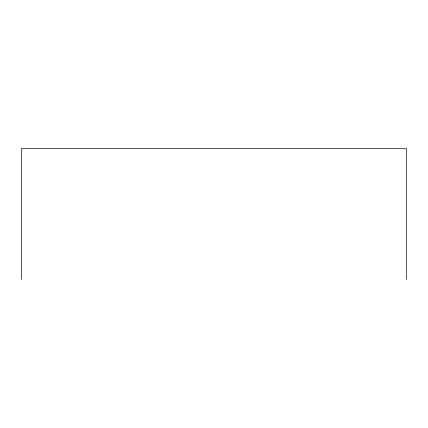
<?xml version="1.0" encoding="UTF-8"?>
<svg xmlns="http://www.w3.org/2000/svg" width="428" height="428" viewBox="0 0 428 428"><rect width="100%" height="100%" fill="white"/><g stroke="black" fill="none" stroke-linecap="round" stroke-linejoin="round"><path stroke-width="0.64" d="M406.6 279.414L406.6 148.586L21.4 148.586L21.4 279.414"/></g></svg>
